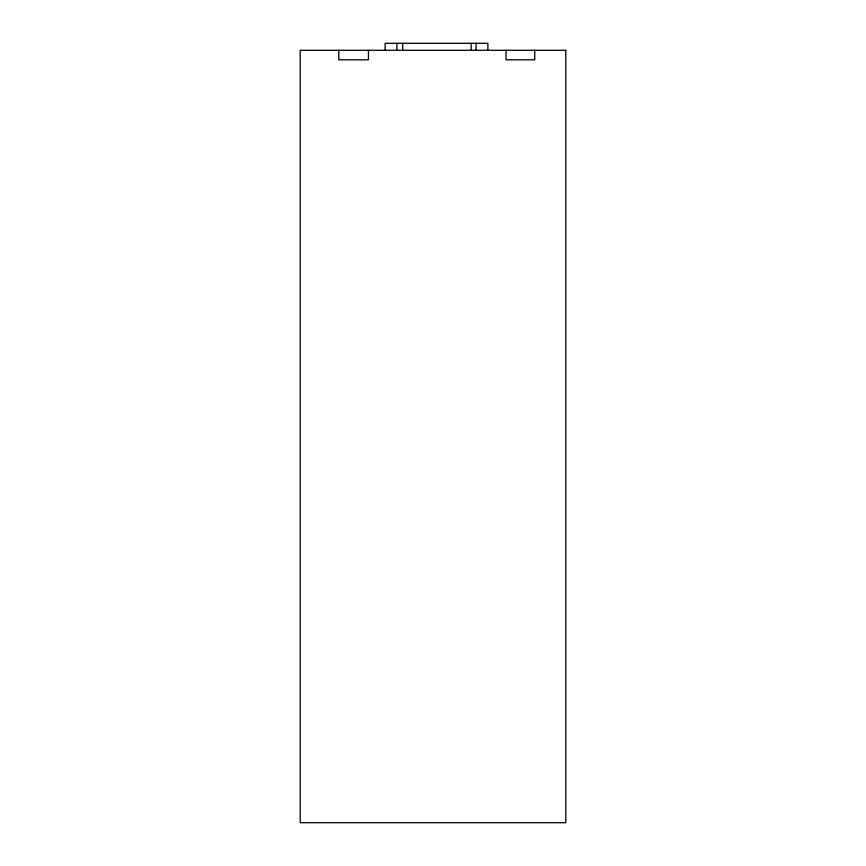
<?xml version="1.0" encoding="UTF-8"?>
<svg xmlns="http://www.w3.org/2000/svg" width="866" height="866" viewBox="0 0 866 866"><rect width="100%" height="100%" fill="white"/><g stroke="black" fill="none" stroke-linecap="round" stroke-linejoin="round"><path stroke-width="1.3" d="M534.766 50.282L534.766 59.808L506.036 59.808L506.036 50.282M487.861 50.282L487.861 43.3L385.11 43.3L385.11 50.282M476.062 43.3L476.062 50.282M471.147 43.3L471.147 50.282M402.733 43.3L402.733 50.282M396.909 43.3L396.909 50.282M368.44 50.282L368.44 59.808L338.779 59.808L338.779 50.282M565.812 50.282L300.188 50.282L300.188 822.7L565.812 822.7L565.812 50.282"/></g></svg>
